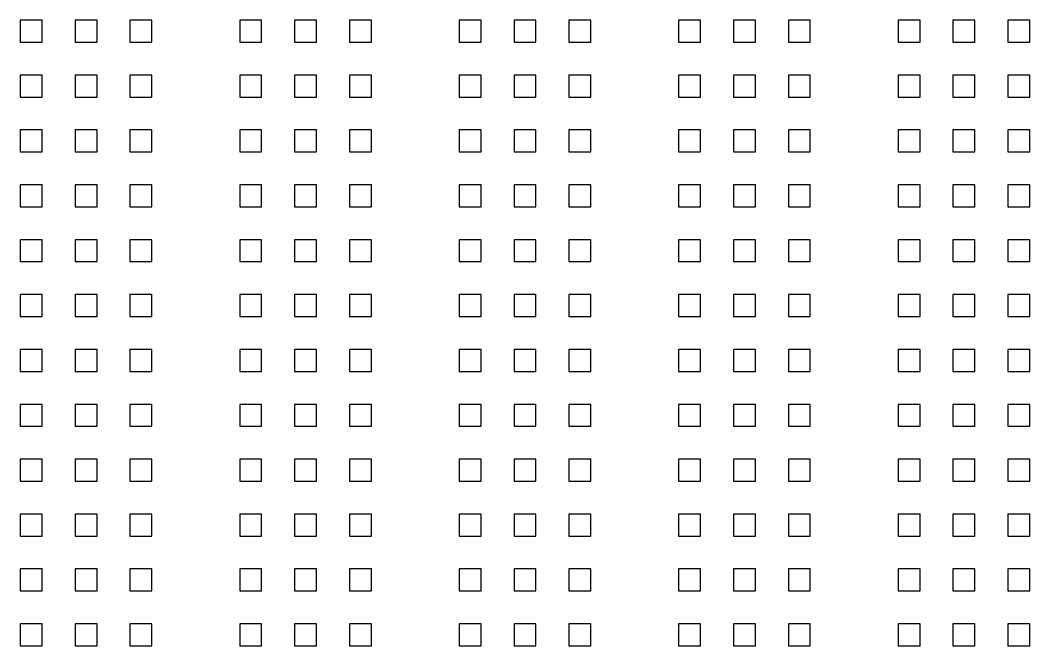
# Model space of a CAD drawing. Header units: metres. Extents: x -21500 to 21500, y -23900 to 23900.
# Drawn here: x -19600 to -10400, y 400 to 6100 of the extents above; entities that cross this region are included whole.
import ezdxf

# ---------------------------------------------------------------- set-up
doc = ezdxf.new("R2010")
doc.units = ezdxf.units.M

msp = doc.modelspace()

# ---------------------------------------------------------------- linework, layer by layer
for p, q in [((-19400, 6100), (-19600, 6100)), ((-19600, 6100), (-19600, 5900)), ((-19400, 5900), (-19400, 6100)), ((-18900, 6100), (-19100, 6100)), ((-19100, 6100), (-19100, 5900)), ((-18900, 5900), (-18900, 6100)), ((-18400, 6100), (-18600, 6100)), ((-18600, 6100), (-18600, 5900)), ((-18400, 5900), (-18400, 6100)), ((-17400, 6100), (-17600, 6100)), ((-17600, 6100), (-17600, 5900)), ((-17400, 5900), (-17400, 6100)), ((-16900, 6100), (-17100, 6100)), ((-17100, 6100), (-17100, 5900)), ((-16900, 5900), (-16900, 6100)), ((-16400, 6100), (-16600, 6100)), ((-16600, 6100), (-16600, 5900)), ((-16400, 5900), (-16400, 6100)), ((-15400, 6100), (-15600, 6100)), ((-15600, 6100), (-15600, 5900)), ((-15400, 5900), (-15400, 6100)), ((-14900, 6100), (-15100, 6100)), ((-15100, 6100), (-15100, 5900)), ((-14900, 5900), (-14900, 6100)), ((-14400, 6100), (-14600, 6100)), ((-14600, 6100), (-14600, 5900)), ((-14400, 5900), (-14400, 6100)), ((-13400, 6100), (-13600, 6100)), ((-13600, 6100), (-13600, 5900)), ((-13400, 5900), (-13400, 6100)), ((-12900, 6100), (-13100, 6100)), ((-13100, 6100), (-13100, 5900)), ((-12900, 5900), (-12900, 6100)), ((-12400, 6100), (-12600, 6100)), ((-12600, 6100), (-12600, 5900)), ((-12400, 5900), (-12400, 6100)), ((-11400, 6100), (-11600, 6100)), ((-11600, 6100), (-11600, 5900)), ((-11400, 5900), (-11400, 6100)), ((-10900, 6100), (-11100, 6100)), ((-11100, 6100), (-11100, 5900)), ((-10900, 5900), (-10900, 6100)), ((-10400, 6100), (-10600, 6100)), ((-10600, 6100), (-10600, 5900)), ((-10400, 5900), (-10400, 6100)), ((-19600, 5900), (-19400, 5900)), ((-19100, 5900), (-18900, 5900)), ((-18600, 5900), (-18400, 5900)), ((-17600, 5900), (-17400, 5900)), ((-17100, 5900), (-16900, 5900)), ((-16600, 5900), (-16400, 5900)), ((-15600, 5900), (-15400, 5900)), ((-15100, 5900), (-14900, 5900)), ((-14600, 5900), (-14400, 5900)), ((-13600, 5900), (-13400, 5900)), ((-13100, 5900), (-12900, 5900)), ((-12600, 5900), (-12400, 5900)), ((-11600, 5900), (-11400, 5900)), ((-11100, 5900), (-10900, 5900)), ((-10600, 5900), (-10400, 5900)), ((-19400, 5600), (-19600, 5600)), ((-19600, 5600), (-19600, 5400)), ((-19400, 5400), (-19400, 5600)), ((-18900, 5600), (-19100, 5600)), ((-19100, 5600), (-19100, 5400)), ((-18900, 5400), (-18900, 5600)), ((-18400, 5600), (-18600, 5600)), ((-18600, 5600), (-18600, 5400)), ((-18400, 5400), (-18400, 5600)), ((-17400, 5600), (-17600, 5600)), ((-17600, 5600), (-17600, 5400)), ((-17400, 5400), (-17400, 5600)), ((-16900, 5600), (-17100, 5600)), ((-17100, 5600), (-17100, 5400)), ((-16900, 5400), (-16900, 5600)), ((-16400, 5600), (-16600, 5600)), ((-16600, 5600), (-16600, 5400)), ((-16400, 5400), (-16400, 5600)), ((-15400, 5600), (-15600, 5600)), ((-15600, 5600), (-15600, 5400)), ((-15400, 5400), (-15400, 5600)), ((-14900, 5600), (-15100, 5600)), ((-15100, 5600), (-15100, 5400)), ((-14900, 5400), (-14900, 5600)), ((-14400, 5600), (-14600, 5600)), ((-14600, 5600), (-14600, 5400)), ((-14400, 5400), (-14400, 5600)), ((-13400, 5600), (-13600, 5600)), ((-13600, 5600), (-13600, 5400)), ((-13400, 5400), (-13400, 5600)), ((-12900, 5600), (-13100, 5600)), ((-13100, 5600), (-13100, 5400)), ((-12900, 5400), (-12900, 5600)), ((-12400, 5600), (-12600, 5600)), ((-12600, 5600), (-12600, 5400)), ((-12400, 5400), (-12400, 5600)), ((-11400, 5600), (-11600, 5600)), ((-11600, 5600), (-11600, 5400)), ((-11400, 5400), (-11400, 5600)), ((-10900, 5600), (-11100, 5600)), ((-11100, 5600), (-11100, 5400)), ((-10900, 5400), (-10900, 5600)), ((-10400, 5600), (-10600, 5600)), ((-10600, 5600), (-10600, 5400)), ((-10400, 5400), (-10400, 5600)), ((-19600, 5400), (-19400, 5400)), ((-19100, 5400), (-18900, 5400)), ((-18600, 5400), (-18400, 5400)), ((-17600, 5400), (-17400, 5400)), ((-17100, 5400), (-16900, 5400)), ((-16600, 5400), (-16400, 5400)), ((-15600, 5400), (-15400, 5400)), ((-15100, 5400), (-14900, 5400)), ((-14600, 5400), (-14400, 5400)), ((-13600, 5400), (-13400, 5400)), ((-13100, 5400), (-12900, 5400)), ((-12600, 5400), (-12400, 5400)), ((-11600, 5400), (-11400, 5400)), ((-11100, 5400), (-10900, 5400)), ((-10600, 5400), (-10400, 5400)), ((-19400, 5100), (-19600, 5100)), ((-19600, 5100), (-19600, 4900)), ((-19400, 4900), (-19400, 5100)), ((-18900, 5100), (-19100, 5100)), ((-19100, 5100), (-19100, 4900)), ((-18900, 4900), (-18900, 5100)), ((-18400, 5100), (-18600, 5100)), ((-18600, 5100), (-18600, 4900)), ((-18400, 4900), (-18400, 5100)), ((-17400, 5100), (-17600, 5100)), ((-17600, 5100), (-17600, 4900)), ((-17400, 4900), (-17400, 5100)), ((-16900, 5100), (-17100, 5100)), ((-17100, 5100), (-17100, 4900)), ((-16900, 4900), (-16900, 5100)), ((-16400, 5100), (-16600, 5100)), ((-16600, 5100), (-16600, 4900)), ((-16400, 4900), (-16400, 5100)), ((-15400, 5100), (-15600, 5100)), ((-15600, 5100), (-15600, 4900)), ((-15400, 4900), (-15400, 5100)), ((-14900, 5100), (-15100, 5100)), ((-15100, 5100), (-15100, 4900)), ((-14900, 4900), (-14900, 5100)), ((-14400, 5100), (-14600, 5100)), ((-14600, 5100), (-14600, 4900)), ((-14400, 4900), (-14400, 5100)), ((-13400, 5100), (-13600, 5100)), ((-13600, 5100), (-13600, 4900)), ((-13400, 4900), (-13400, 5100)), ((-12900, 5100), (-13100, 5100)), ((-13100, 5100), (-13100, 4900)), ((-12900, 4900), (-12900, 5100)), ((-12400, 5100), (-12600, 5100)), ((-12600, 5100), (-12600, 4900)), ((-12400, 4900), (-12400, 5100)), ((-11400, 5100), (-11600, 5100)), ((-11600, 5100), (-11600, 4900)), ((-11400, 4900), (-11400, 5100)), ((-10900, 5100), (-11100, 5100)), ((-11100, 5100), (-11100, 4900)), ((-10900, 4900), (-10900, 5100)), ((-10400, 5100), (-10600, 5100)), ((-10600, 5100), (-10600, 4900)), ((-10400, 4900), (-10400, 5100)), ((-19600, 4900), (-19400, 4900)), ((-19100, 4900), (-18900, 4900)), ((-18600, 4900), (-18400, 4900)), ((-17600, 4900), (-17400, 4900)), ((-17100, 4900), (-16900, 4900)), ((-16600, 4900), (-16400, 4900)), ((-15600, 4900), (-15400, 4900)), ((-15100, 4900), (-14900, 4900)), ((-14600, 4900), (-14400, 4900)), ((-13600, 4900), (-13400, 4900)), ((-13100, 4900), (-12900, 4900)), ((-12600, 4900), (-12400, 4900)), ((-11600, 4900), (-11400, 4900)), ((-11100, 4900), (-10900, 4900)), ((-10600, 4900), (-10400, 4900)), ((-19400, 4600), (-19600, 4600)), ((-19600, 4600), (-19600, 4400)), ((-19400, 4400), (-19400, 4600)), ((-18900, 4600), (-19100, 4600)), ((-19100, 4600), (-19100, 4400)), ((-18900, 4400), (-18900, 4600)), ((-18400, 4600), (-18600, 4600)), ((-18600, 4600), (-18600, 4400)), ((-18400, 4400), (-18400, 4600)), ((-17400, 4600), (-17600, 4600)), ((-17600, 4600), (-17600, 4400)), ((-17400, 4400), (-17400, 4600)), ((-16900, 4600), (-17100, 4600)), ((-17100, 4600), (-17100, 4400)), ((-16900, 4400), (-16900, 4600)), ((-16400, 4600), (-16600, 4600)), ((-16600, 4600), (-16600, 4400)), ((-16400, 4400), (-16400, 4600)), ((-15400, 4600), (-15600, 4600)), ((-15600, 4600), (-15600, 4400)), ((-15400, 4400), (-15400, 4600)), ((-14900, 4600), (-15100, 4600)), ((-15100, 4600), (-15100, 4400)), ((-14900, 4400), (-14900, 4600)), ((-14400, 4600), (-14600, 4600)), ((-14600, 4600), (-14600, 4400)), ((-14400, 4400), (-14400, 4600)), ((-13400, 4600), (-13600, 4600)), ((-13600, 4600), (-13600, 4400)), ((-13400, 4400), (-13400, 4600)), ((-12900, 4600), (-13100, 4600)), ((-13100, 4600), (-13100, 4400)), ((-12900, 4400), (-12900, 4600)), ((-12400, 4600), (-12600, 4600)), ((-12600, 4600), (-12600, 4400)), ((-12400, 4400), (-12400, 4600)), ((-11400, 4600), (-11600, 4600)), ((-11600, 4600), (-11600, 4400)), ((-11400, 4400), (-11400, 4600)), ((-10900, 4600), (-11100, 4600)), ((-11100, 4600), (-11100, 4400)), ((-10900, 4400), (-10900, 4600)), ((-10400, 4600), (-10600, 4600)), ((-10600, 4600), (-10600, 4400)), ((-10400, 4400), (-10400, 4600)), ((-19600, 4400), (-19400, 4400)), ((-19100, 4400), (-18900, 4400)), ((-18600, 4400), (-18400, 4400)), ((-17600, 4400), (-17400, 4400)), ((-17100, 4400), (-16900, 4400)), ((-16600, 4400), (-16400, 4400)), ((-15600, 4400), (-15400, 4400)), ((-15100, 4400), (-14900, 4400)), ((-14600, 4400), (-14400, 4400)), ((-13600, 4400), (-13400, 4400)), ((-13100, 4400), (-12900, 4400)), ((-12600, 4400), (-12400, 4400)), ((-11600, 4400), (-11400, 4400)), ((-11100, 4400), (-10900, 4400)), ((-10600, 4400), (-10400, 4400)), ((-19400, 4100), (-19600, 4100)), ((-19600, 4100), (-19600, 3900)), ((-19400, 3900), (-19400, 4100)), ((-18900, 4100), (-19100, 4100)), ((-19100, 4100), (-19100, 3900)), ((-18900, 3900), (-18900, 4100)), ((-18400, 4100), (-18600, 4100)), ((-18600, 4100), (-18600, 3900)), ((-18400, 3900), (-18400, 4100)), ((-17400, 4100), (-17600, 4100)), ((-17600, 4100), (-17600, 3900)), ((-17400, 3900), (-17400, 4100)), ((-16900, 4100), (-17100, 4100)), ((-17100, 4100), (-17100, 3900)), ((-16900, 3900), (-16900, 4100)), ((-16400, 4100), (-16600, 4100)), ((-16600, 4100), (-16600, 3900)), ((-16400, 3900), (-16400, 4100)), ((-15400, 4100), (-15600, 4100)), ((-15600, 4100), (-15600, 3900)), ((-15400, 3900), (-15400, 4100)), ((-14900, 4100), (-15100, 4100)), ((-15100, 4100), (-15100, 3900)), ((-14900, 3900), (-14900, 4100)), ((-14400, 4100), (-14600, 4100)), ((-14600, 4100), (-14600, 3900)), ((-14400, 3900), (-14400, 4100)), ((-13400, 4100), (-13600, 4100)), ((-13600, 4100), (-13600, 3900)), ((-13400, 3900), (-13400, 4100)), ((-12900, 4100), (-13100, 4100)), ((-13100, 4100), (-13100, 3900)), ((-12900, 3900), (-12900, 4100)), ((-12400, 4100), (-12600, 4100)), ((-12600, 4100), (-12600, 3900)), ((-12400, 3900), (-12400, 4100)), ((-11400, 4100), (-11600, 4100)), ((-11600, 4100), (-11600, 3900)), ((-11400, 3900), (-11400, 4100)), ((-10900, 4100), (-11100, 4100)), ((-11100, 4100), (-11100, 3900)), ((-10900, 3900), (-10900, 4100)), ((-10400, 4100), (-10600, 4100)), ((-10600, 4100), (-10600, 3900)), ((-10400, 3900), (-10400, 4100)), ((-19600, 3900), (-19400, 3900)), ((-19100, 3900), (-18900, 3900)), ((-18600, 3900), (-18400, 3900)), ((-17600, 3900), (-17400, 3900)), ((-17100, 3900), (-16900, 3900)), ((-16600, 3900), (-16400, 3900)), ((-15600, 3900), (-15400, 3900)), ((-15100, 3900), (-14900, 3900)), ((-14600, 3900), (-14400, 3900)), ((-13600, 3900), (-13400, 3900)), ((-13100, 3900), (-12900, 3900)), ((-12600, 3900), (-12400, 3900)), ((-11600, 3900), (-11400, 3900)), ((-11100, 3900), (-10900, 3900)), ((-10600, 3900), (-10400, 3900)), ((-19400, 3600), (-19600, 3600)), ((-19600, 3600), (-19600, 3400)), ((-19400, 3400), (-19400, 3600)), ((-18900, 3600), (-19100, 3600)), ((-19100, 3600), (-19100, 3400)), ((-18900, 3400), (-18900, 3600)), ((-18400, 3600), (-18600, 3600)), ((-18600, 3600), (-18600, 3400)), ((-18400, 3400), (-18400, 3600)), ((-17400, 3600), (-17600, 3600)), ((-17600, 3600), (-17600, 3400)), ((-17400, 3400), (-17400, 3600)), ((-16900, 3600), (-17100, 3600)), ((-17100, 3600), (-17100, 3400)), ((-16900, 3400), (-16900, 3600)), ((-16400, 3600), (-16600, 3600)), ((-16600, 3600), (-16600, 3400)), ((-16400, 3400), (-16400, 3600)), ((-15400, 3600), (-15600, 3600)), ((-15600, 3600), (-15600, 3400)), ((-15400, 3400), (-15400, 3600)), ((-14900, 3600), (-15100, 3600)), ((-15100, 3600), (-15100, 3400)), ((-14900, 3400), (-14900, 3600)), ((-14400, 3600), (-14600, 3600)), ((-14600, 3600), (-14600, 3400)), ((-14400, 3400), (-14400, 3600)), ((-13400, 3600), (-13600, 3600)), ((-13600, 3600), (-13600, 3400)), ((-13400, 3400), (-13400, 3600)), ((-12900, 3600), (-13100, 3600)), ((-13100, 3600), (-13100, 3400)), ((-12900, 3400), (-12900, 3600)), ((-12400, 3600), (-12600, 3600)), ((-12600, 3600), (-12600, 3400)), ((-12400, 3400), (-12400, 3600)), ((-11400, 3600), (-11600, 3600)), ((-11600, 3600), (-11600, 3400)), ((-11400, 3400), (-11400, 3600)), ((-10900, 3600), (-11100, 3600)), ((-11100, 3600), (-11100, 3400)), ((-10900, 3400), (-10900, 3600)), ((-10400, 3600), (-10600, 3600)), ((-10600, 3600), (-10600, 3400)), ((-10400, 3400), (-10400, 3600)), ((-19600, 3400), (-19400, 3400)), ((-19100, 3400), (-18900, 3400)), ((-18600, 3400), (-18400, 3400)), ((-17600, 3400), (-17400, 3400)), ((-17100, 3400), (-16900, 3400)), ((-16600, 3400), (-16400, 3400)), ((-15600, 3400), (-15400, 3400)), ((-15100, 3400), (-14900, 3400)), ((-14600, 3400), (-14400, 3400)), ((-13600, 3400), (-13400, 3400)), ((-13100, 3400), (-12900, 3400)), ((-12600, 3400), (-12400, 3400)), ((-11600, 3400), (-11400, 3400)), ((-11100, 3400), (-10900, 3400)), ((-10600, 3400), (-10400, 3400)), ((-19400, 3100), (-19600, 3100)), ((-19600, 3100), (-19600, 2900)), ((-19400, 2900), (-19400, 3100)), ((-18900, 3100), (-19100, 3100)), ((-19100, 3100), (-19100, 2900)), ((-18900, 2900), (-18900, 3100)), ((-18400, 3100), (-18600, 3100)), ((-18600, 3100), (-18600, 2900)), ((-18400, 2900), (-18400, 3100)), ((-17400, 3100), (-17600, 3100)), ((-17600, 3100), (-17600, 2900)), ((-17400, 2900), (-17400, 3100)), ((-16900, 3100), (-17100, 3100)), ((-17100, 3100), (-17100, 2900)), ((-16900, 2900), (-16900, 3100)), ((-16400, 3100), (-16600, 3100)), ((-16600, 3100), (-16600, 2900)), ((-16400, 2900), (-16400, 3100)), ((-15400, 3100), (-15600, 3100)), ((-15600, 3100), (-15600, 2900)), ((-15400, 2900), (-15400, 3100)), ((-14900, 3100), (-15100, 3100)), ((-15100, 3100), (-15100, 2900)), ((-14900, 2900), (-14900, 3100)), ((-14400, 3100), (-14600, 3100)), ((-14600, 3100), (-14600, 2900)), ((-14400, 2900), (-14400, 3100)), ((-13400, 3100), (-13600, 3100)), ((-13600, 3100), (-13600, 2900)), ((-13400, 2900), (-13400, 3100)), ((-12900, 3100), (-13100, 3100)), ((-13100, 3100), (-13100, 2900)), ((-12900, 2900), (-12900, 3100)), ((-12400, 3100), (-12600, 3100)), ((-12600, 3100), (-12600, 2900)), ((-12400, 2900), (-12400, 3100)), ((-11400, 3100), (-11600, 3100)), ((-11600, 3100), (-11600, 2900)), ((-11400, 2900), (-11400, 3100)), ((-10900, 3100), (-11100, 3100)), ((-11100, 3100), (-11100, 2900)), ((-10900, 2900), (-10900, 3100)), ((-10400, 3100), (-10600, 3100)), ((-10600, 3100), (-10600, 2900)), ((-10400, 2900), (-10400, 3100)), ((-19600, 2900), (-19400, 2900)), ((-19100, 2900), (-18900, 2900)), ((-18600, 2900), (-18400, 2900)), ((-17600, 2900), (-17400, 2900)), ((-17100, 2900), (-16900, 2900)), ((-16600, 2900), (-16400, 2900)), ((-15600, 2900), (-15400, 2900)), ((-15100, 2900), (-14900, 2900)), ((-14600, 2900), (-14400, 2900)), ((-13600, 2900), (-13400, 2900)), ((-13100, 2900), (-12900, 2900)), ((-12600, 2900), (-12400, 2900)), ((-11600, 2900), (-11400, 2900)), ((-11100, 2900), (-10900, 2900)), ((-10600, 2900), (-10400, 2900)), ((-19400, 2600), (-19600, 2600)), ((-19600, 2600), (-19600, 2400)), ((-19400, 2400), (-19400, 2600)), ((-18900, 2600), (-19100, 2600)), ((-19100, 2600), (-19100, 2400)), ((-18900, 2400), (-18900, 2600)), ((-18400, 2600), (-18600, 2600)), ((-18600, 2600), (-18600, 2400)), ((-18400, 2400), (-18400, 2600)), ((-17400, 2600), (-17600, 2600)), ((-17600, 2600), (-17600, 2400)), ((-17400, 2400), (-17400, 2600)), ((-16900, 2600), (-17100, 2600)), ((-17100, 2600), (-17100, 2400)), ((-16900, 2400), (-16900, 2600)), ((-16400, 2600), (-16600, 2600)), ((-16600, 2600), (-16600, 2400)), ((-16400, 2400), (-16400, 2600)), ((-15400, 2600), (-15600, 2600)), ((-15600, 2600), (-15600, 2400)), ((-15400, 2400), (-15400, 2600)), ((-14900, 2600), (-15100, 2600)), ((-15100, 2600), (-15100, 2400)), ((-14900, 2400), (-14900, 2600)), ((-14400, 2600), (-14600, 2600)), ((-14600, 2600), (-14600, 2400)), ((-14400, 2400), (-14400, 2600)), ((-13400, 2600), (-13600, 2600)), ((-13600, 2600), (-13600, 2400)), ((-13400, 2400), (-13400, 2600)), ((-12900, 2600), (-13100, 2600)), ((-13100, 2600), (-13100, 2400)), ((-12900, 2400), (-12900, 2600)), ((-12400, 2600), (-12600, 2600)), ((-12600, 2600), (-12600, 2400)), ((-12400, 2400), (-12400, 2600)), ((-11400, 2600), (-11600, 2600)), ((-11600, 2600), (-11600, 2400)), ((-11400, 2400), (-11400, 2600)), ((-10900, 2600), (-11100, 2600)), ((-11100, 2600), (-11100, 2400)), ((-10900, 2400), (-10900, 2600)), ((-10400, 2600), (-10600, 2600)), ((-10600, 2600), (-10600, 2400)), ((-10400, 2400), (-10400, 2600)), ((-19600, 2400), (-19400, 2400)), ((-19100, 2400), (-18900, 2400)), ((-18600, 2400), (-18400, 2400)), ((-17600, 2400), (-17400, 2400)), ((-17100, 2400), (-16900, 2400)), ((-16600, 2400), (-16400, 2400)), ((-15600, 2400), (-15400, 2400)), ((-15100, 2400), (-14900, 2400)), ((-14600, 2400), (-14400, 2400)), ((-13600, 2400), (-13400, 2400)), ((-13100, 2400), (-12900, 2400)), ((-12600, 2400), (-12400, 2400)), ((-11600, 2400), (-11400, 2400)), ((-11100, 2400), (-10900, 2400)), ((-10600, 2400), (-10400, 2400)), ((-19400, 2100), (-19600, 2100)), ((-19600, 2100), (-19600, 1900)), ((-19400, 1900), (-19400, 2100)), ((-18900, 2100), (-19100, 2100)), ((-19100, 2100), (-19100, 1900)), ((-18900, 1900), (-18900, 2100)), ((-18400, 2100), (-18600, 2100)), ((-18600, 2100), (-18600, 1900)), ((-18400, 1900), (-18400, 2100)), ((-17400, 2100), (-17600, 2100)), ((-17600, 2100), (-17600, 1900)), ((-17400, 1900), (-17400, 2100)), ((-16900, 2100), (-17100, 2100)), ((-17100, 2100), (-17100, 1900)), ((-16900, 1900), (-16900, 2100)), ((-16400, 2100), (-16600, 2100)), ((-16600, 2100), (-16600, 1900)), ((-16400, 1900), (-16400, 2100)), ((-15400, 2100), (-15600, 2100)), ((-15600, 2100), (-15600, 1900)), ((-15400, 1900), (-15400, 2100)), ((-14900, 2100), (-15100, 2100)), ((-15100, 2100), (-15100, 1900)), ((-14900, 1900), (-14900, 2100)), ((-14400, 2100), (-14600, 2100)), ((-14600, 2100), (-14600, 1900)), ((-14400, 1900), (-14400, 2100)), ((-13400, 2100), (-13600, 2100)), ((-13600, 2100), (-13600, 1900)), ((-13400, 1900), (-13400, 2100)), ((-12900, 2100), (-13100, 2100)), ((-13100, 2100), (-13100, 1900)), ((-12900, 1900), (-12900, 2100)), ((-12400, 2100), (-12600, 2100)), ((-12600, 2100), (-12600, 1900)), ((-12400, 1900), (-12400, 2100)), ((-11400, 2100), (-11600, 2100)), ((-11600, 2100), (-11600, 1900)), ((-11400, 1900), (-11400, 2100)), ((-10900, 2100), (-11100, 2100)), ((-11100, 2100), (-11100, 1900)), ((-10900, 1900), (-10900, 2100)), ((-10400, 2100), (-10600, 2100)), ((-10600, 2100), (-10600, 1900)), ((-10400, 1900), (-10400, 2100)), ((-19600, 1900), (-19400, 1900)), ((-19100, 1900), (-18900, 1900)), ((-18600, 1900), (-18400, 1900)), ((-17600, 1900), (-17400, 1900)), ((-17100, 1900), (-16900, 1900)), ((-16600, 1900), (-16400, 1900)), ((-15600, 1900), (-15400, 1900)), ((-15100, 1900), (-14900, 1900)), ((-14600, 1900), (-14400, 1900)), ((-13600, 1900), (-13400, 1900)), ((-13100, 1900), (-12900, 1900)), ((-12600, 1900), (-12400, 1900)), ((-11600, 1900), (-11400, 1900)), ((-11100, 1900), (-10900, 1900)), ((-10600, 1900), (-10400, 1900)), ((-19400, 1600), (-19600, 1600)), ((-19600, 1600), (-19600, 1400)), ((-19400, 1400), (-19400, 1600)), ((-18900, 1600), (-19100, 1600)), ((-19100, 1600), (-19100, 1400)), ((-18900, 1400), (-18900, 1600)), ((-18400, 1600), (-18600, 1600)), ((-18600, 1600), (-18600, 1400)), ((-18400, 1400), (-18400, 1600)), ((-17400, 1600), (-17600, 1600)), ((-17600, 1600), (-17600, 1400)), ((-17400, 1400), (-17400, 1600)), ((-16900, 1600), (-17100, 1600)), ((-17100, 1600), (-17100, 1400)), ((-16900, 1400), (-16900, 1600)), ((-16400, 1600), (-16600, 1600)), ((-16600, 1600), (-16600, 1400)), ((-16400, 1400), (-16400, 1600)), ((-15400, 1600), (-15600, 1600)), ((-15600, 1600), (-15600, 1400)), ((-15400, 1400), (-15400, 1600)), ((-14900, 1600), (-15100, 1600)), ((-15100, 1600), (-15100, 1400)), ((-14900, 1400), (-14900, 1600)), ((-14400, 1600), (-14600, 1600)), ((-14600, 1600), (-14600, 1400)), ((-14400, 1400), (-14400, 1600)), ((-13400, 1600), (-13600, 1600)), ((-13600, 1600), (-13600, 1400)), ((-13400, 1400), (-13400, 1600)), ((-12900, 1600), (-13100, 1600)), ((-13100, 1600), (-13100, 1400)), ((-12900, 1400), (-12900, 1600)), ((-12400, 1600), (-12600, 1600)), ((-12600, 1600), (-12600, 1400)), ((-12400, 1400), (-12400, 1600)), ((-11400, 1600), (-11600, 1600)), ((-11600, 1600), (-11600, 1400)), ((-11400, 1400), (-11400, 1600)), ((-10900, 1600), (-11100, 1600)), ((-11100, 1600), (-11100, 1400)), ((-10900, 1400), (-10900, 1600)), ((-10400, 1600), (-10600, 1600)), ((-10600, 1600), (-10600, 1400)), ((-10400, 1400), (-10400, 1600)), ((-19600, 1400), (-19400, 1400)), ((-19100, 1400), (-18900, 1400)), ((-18600, 1400), (-18400, 1400)), ((-17600, 1400), (-17400, 1400)), ((-17100, 1400), (-16900, 1400)), ((-16600, 1400), (-16400, 1400)), ((-15600, 1400), (-15400, 1400)), ((-15100, 1400), (-14900, 1400)), ((-14600, 1400), (-14400, 1400)), ((-13600, 1400), (-13400, 1400)), ((-13100, 1400), (-12900, 1400)), ((-12600, 1400), (-12400, 1400)), ((-11600, 1400), (-11400, 1400)), ((-11100, 1400), (-10900, 1400)), ((-10600, 1400), (-10400, 1400)), ((-19400, 1100), (-19600, 1100)), ((-19600, 1100), (-19600, 900)), ((-19400, 900), (-19400, 1100)), ((-18900, 1100), (-19100, 1100)), ((-19100, 1100), (-19100, 900)), ((-18900, 900), (-18900, 1100)), ((-18400, 1100), (-18600, 1100)), ((-18600, 1100), (-18600, 900)), ((-18400, 900), (-18400, 1100)), ((-17400, 1100), (-17600, 1100)), ((-17600, 1100), (-17600, 900)), ((-17400, 900), (-17400, 1100)), ((-16900, 1100), (-17100, 1100)), ((-17100, 1100), (-17100, 900)), ((-16900, 900), (-16900, 1100)), ((-16400, 1100), (-16600, 1100)), ((-16600, 1100), (-16600, 900)), ((-16400, 900), (-16400, 1100)), ((-15400, 1100), (-15600, 1100)), ((-15600, 1100), (-15600, 900)), ((-15400, 900), (-15400, 1100)), ((-14900, 1100), (-15100, 1100)), ((-15100, 1100), (-15100, 900)), ((-14900, 900), (-14900, 1100)), ((-14400, 1100), (-14600, 1100)), ((-14600, 1100), (-14600, 900)), ((-14400, 900), (-14400, 1100)), ((-13400, 1100), (-13600, 1100)), ((-13600, 1100), (-13600, 900)), ((-13400, 900), (-13400, 1100)), ((-12900, 1100), (-13100, 1100)), ((-13100, 1100), (-13100, 900)), ((-12900, 900), (-12900, 1100)), ((-12400, 1100), (-12600, 1100)), ((-12600, 1100), (-12600, 900)), ((-12400, 900), (-12400, 1100)), ((-11400, 1100), (-11600, 1100)), ((-11600, 1100), (-11600, 900)), ((-11400, 900), (-11400, 1100)), ((-10900, 1100), (-11100, 1100)), ((-11100, 1100), (-11100, 900)), ((-10900, 900), (-10900, 1100)), ((-10400, 1100), (-10600, 1100)), ((-10600, 1100), (-10600, 900)), ((-10400, 900), (-10400, 1100)), ((-19600, 900), (-19400, 900)), ((-19100, 900), (-18900, 900)), ((-18600, 900), (-18400, 900)), ((-17600, 900), (-17400, 900)), ((-17100, 900), (-16900, 900)), ((-16600, 900), (-16400, 900)), ((-15600, 900), (-15400, 900)), ((-15100, 900), (-14900, 900)), ((-14600, 900), (-14400, 900)), ((-13600, 900), (-13400, 900)), ((-13100, 900), (-12900, 900)), ((-12600, 900), (-12400, 900)), ((-11600, 900), (-11400, 900)), ((-11100, 900), (-10900, 900)), ((-10600, 900), (-10400, 900)), ((-19400, 600), (-19600, 600)), ((-19600, 600), (-19600, 400)), ((-19400, 400), (-19400, 600)), ((-18900, 600), (-19100, 600)), ((-19100, 600), (-19100, 400)), ((-18900, 400), (-18900, 600)), ((-18400, 600), (-18600, 600)), ((-18600, 600), (-18600, 400)), ((-18400, 400), (-18400, 600)), ((-17400, 600), (-17600, 600)), ((-17600, 600), (-17600, 400)), ((-17400, 400), (-17400, 600)), ((-16900, 600), (-17100, 600)), ((-17100, 600), (-17100, 400)), ((-16900, 400), (-16900, 600)), ((-16400, 600), (-16600, 600)), ((-16600, 600), (-16600, 400)), ((-16400, 400), (-16400, 600)), ((-15400, 600), (-15600, 600)), ((-15600, 600), (-15600, 400)), ((-15400, 400), (-15400, 600)), ((-14900, 600), (-15100, 600)), ((-15100, 600), (-15100, 400)), ((-14900, 400), (-14900, 600)), ((-14400, 600), (-14600, 600)), ((-14600, 600), (-14600, 400)), ((-14400, 400), (-14400, 600)), ((-13400, 600), (-13600, 600)), ((-13600, 600), (-13600, 400)), ((-13400, 400), (-13400, 600)), ((-12900, 600), (-13100, 600)), ((-13100, 600), (-13100, 400)), ((-12900, 400), (-12900, 600)), ((-12400, 600), (-12600, 600)), ((-12600, 600), (-12600, 400)), ((-12400, 400), (-12400, 600)), ((-11400, 600), (-11600, 600)), ((-11600, 600), (-11600, 400)), ((-11400, 400), (-11400, 600)), ((-10900, 600), (-11100, 600)), ((-11100, 600), (-11100, 400)), ((-10900, 400), (-10900, 600)), ((-10400, 600), (-10600, 600)), ((-10600, 600), (-10600, 400)), ((-10400, 400), (-10400, 600)), ((-19600, 400), (-19400, 400)), ((-19100, 400), (-18900, 400)), ((-18600, 400), (-18400, 400)), ((-17600, 400), (-17400, 400)), ((-17100, 400), (-16900, 400)), ((-16600, 400), (-16400, 400)), ((-15600, 400), (-15400, 400)), ((-15100, 400), (-14900, 400)), ((-14600, 400), (-14400, 400)), ((-13600, 400), (-13400, 400)), ((-13100, 400), (-12900, 400)), ((-12600, 400), (-12400, 400)), ((-11600, 400), (-11400, 400)), ((-11100, 400), (-10900, 400)), ((-10600, 400), (-10400, 400))]:
    msp.add_line(p, q)

doc.saveas('drawing.dxf')
